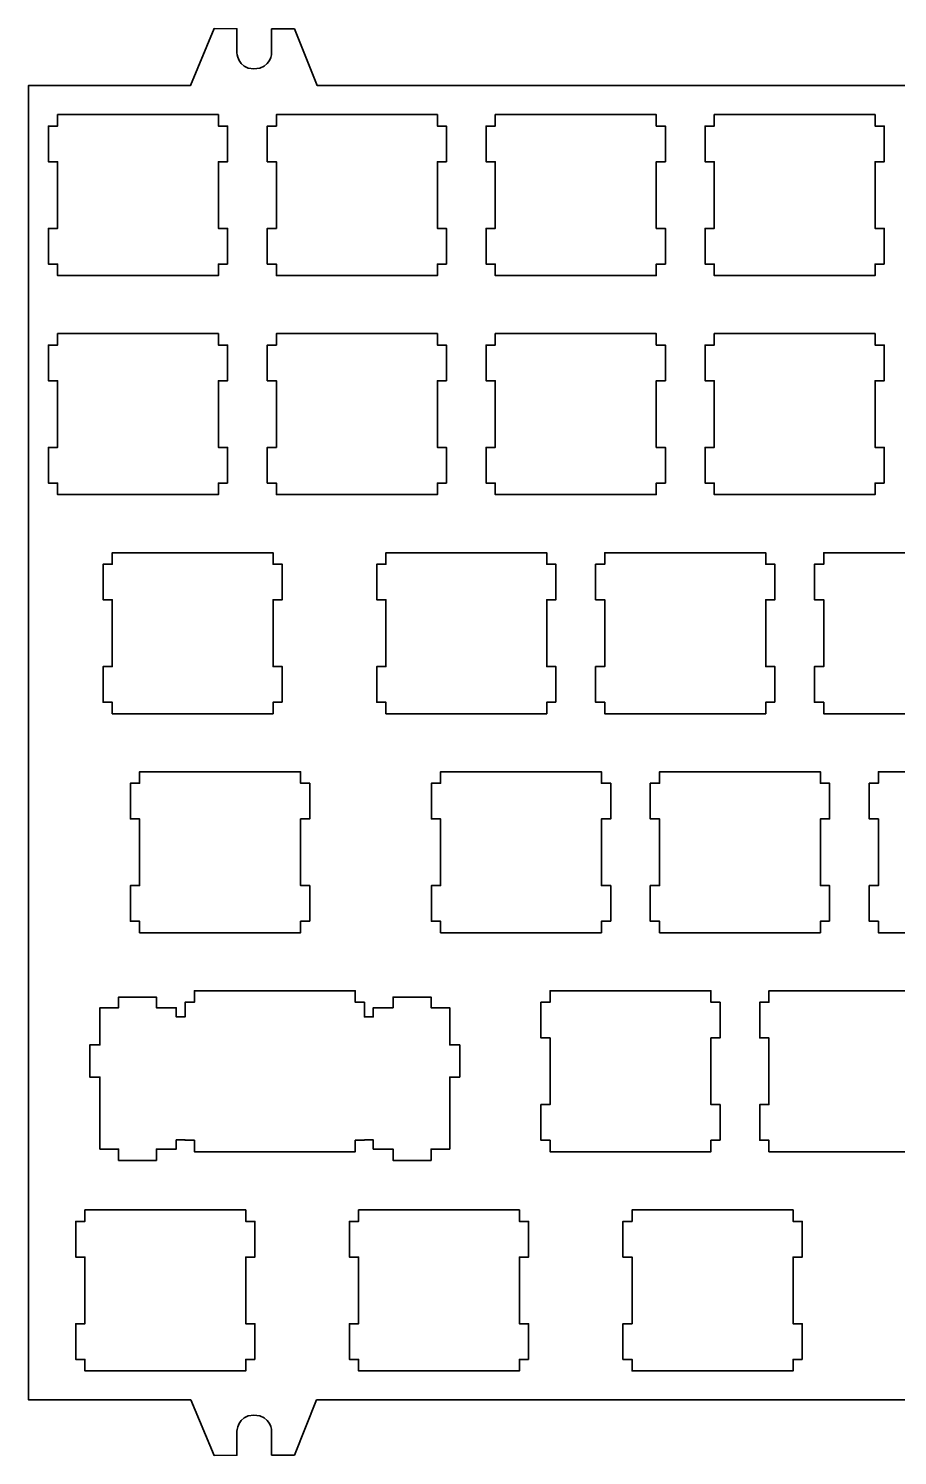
# Model space of a CAD drawing. Header units: inches. Extents: x 14.6 to 45.9, y 4.3 to 9.5.
# Drawn here: x 33.91 to 36.887, y 4.601 to 9.486 of the extents above; entities that cross this region are included whole.
import ezdxf

# ---------------------------------------------------------------- set-up
doc = ezdxf.new("R2010")
doc.units = ezdxf.units.IN
doc.header["$MEASUREMENT"] = 0
doc.layers.add('Layer 1', color=7, linetype='Continuous')

msp = doc.modelspace()

# ---------------------------------------------------------------- linework, layer by layer
at = {"layer": 'Layer 1', "lineweight": 35}
for points, knots in [([(34.4654, 4.7911), (34.4654, 4.7911), (33.9097, 4.7911), (33.9097, 4.7911), (33.9097, 4.7911), (33.9097, 9.2911), (33.9097, 9.2911), (33.9097, 9.2911), (34.4647, 9.2911), (34.4647, 9.2911), (34.4647, 9.2911), (34.5457, 9.4861), (34.5457, 9.4861), (34.5457, 9.4861), (34.6239, 9.4852), (34.6239, 9.4852), (34.6239, 9.4852), (34.6237, 9.4055), (34.6237, 9.4055), (34.6237, 9.4055), (34.6237, 9.3486), (34.6815, 9.3484), (34.7429, 9.3483), (34.7426, 9.4052), (34.7426, 9.4052), (34.7426, 9.4052), (34.7425, 9.4848), (34.7425, 9.4848), (34.7425, 9.4848), (34.8209, 9.4848), (34.8209, 9.4848), (34.8209, 9.4848), (34.8983, 9.2911), (34.8983, 9.2911), (34.8983, 9.2911), (37.8119, 9.2911), (37.8119, 9.2911), (37.8119, 9.2911), (37.8929, 9.4861), (37.8929, 9.4861), (37.8929, 9.4861), (37.9711, 9.4852), (37.9711, 9.4852), (37.9711, 9.4852), (37.9709, 9.4055), (37.9709, 9.4055), (37.9709, 9.4055), (37.9709, 9.3486), (38.0287, 9.3484), (38.0901, 9.3483), (38.0898, 9.4052), (38.0898, 9.4052), (38.0898, 9.4052), (38.0897, 9.4848), (38.0897, 9.4848), (38.0897, 9.4848), (38.1682, 9.4848), (38.1682, 9.4848), (38.1682, 9.4848), (38.2452, 9.2911), (38.2452, 9.2911), (38.2452, 9.2911), (41.562, 9.2911), (41.562, 9.2911), (41.562, 9.2911), (41.6429, 9.4861), (41.6429, 9.4861), (41.6429, 9.4861), (41.7211, 9.4852), (41.7211, 9.4852), (41.7211, 9.4852), (41.7209, 9.4055), (41.7209, 9.4055), (41.7209, 9.4055), (41.7209, 9.3486), (41.7787, 9.3484), (41.8401, 9.3483), (41.8398, 9.4052), (41.8398, 9.4052), (41.8398, 9.4052), (41.8397, 9.4848), (41.8397, 9.4848), (41.8397, 9.4848), (41.9182, 9.4848), (41.9182, 9.4848), (41.9182, 9.4848), (41.995, 9.2911), (41.995, 9.2911), (41.995, 9.2911), (44.923, 9.2911), (44.923, 9.2911), (44.923, 9.2911), (45.004, 9.4861), (45.004, 9.4861), (45.004, 9.4861), (45.0822, 9.4852), (45.0822, 9.4852), (45.0822, 9.4852), (45.082, 9.4055), (45.082, 9.4055), (45.082, 9.4055), (45.082, 9.3486), (45.1398, 9.3484), (45.2012, 9.3483), (45.2009, 9.4052), (45.2009, 9.4052), (45.2009, 9.4052), (45.2008, 9.4848), (45.2008, 9.4848), (45.2008, 9.4848), (45.2793, 9.4848), (45.2793, 9.4848), (45.2793, 9.4848), (45.3568, 9.2911), (45.3568, 9.2911), (45.3568, 9.2911), (45.9097, 9.2911), (45.9097, 9.2911), (45.9097, 9.2911), (45.9097, 4.7911), (45.9097, 4.7911), (45.9097, 4.7911), (45.3551, 4.7911), (45.3551, 4.7911), (45.3551, 4.7911), (45.2793, 4.602), (45.2793, 4.602), (45.2793, 4.602), (45.2008, 4.602), (45.2008, 4.602), (45.2008, 4.602), (45.2009, 4.6816), (45.2009, 4.6816), (45.2009, 4.6816), (45.2012, 4.7386), (45.1398, 4.7384), (45.082, 4.7383), (45.082, 4.6813), (45.082, 4.6813), (45.082, 4.6813), (45.0822, 4.6016), (45.0822, 4.6016), (45.0822, 4.6016), (45.004, 4.6008), (45.004, 4.6008), (45.004, 4.6008), (44.9226, 4.7911), (44.9226, 4.7911), (44.9226, 4.7911), (41.9948, 4.7911), (41.9948, 4.7911), (41.9948, 4.7911), (41.9182, 4.602), (41.9182, 4.602), (41.9182, 4.602), (41.8397, 4.602), (41.8397, 4.602), (41.8397, 4.602), (41.8398, 4.6816), (41.8398, 4.6816), (41.8398, 4.6816), (41.8401, 4.7386), (41.7787, 4.7384), (41.7209, 4.7383), (41.7209, 4.6813), (41.7209, 4.6813), (41.7209, 4.6813), (41.7211, 4.6016), (41.7211, 4.6016), (41.7211, 4.6016), (41.6429, 4.6008), (41.6429, 4.6008), (41.6429, 4.6008), (41.5622, 4.7911), (41.5622, 4.7911), (41.5622, 4.7911), (38.2462, 4.7911), (38.2462, 4.7911), (38.2462, 4.7911), (38.1682, 4.602), (38.1682, 4.602), (38.1682, 4.602), (38.0897, 4.602), (38.0897, 4.602), (38.0897, 4.602), (38.0898, 4.6816), (38.0898, 4.6816), (38.0898, 4.6816), (38.0901, 4.7386), (38.0287, 4.7384), (37.9709, 4.7383), (37.9709, 4.6813), (37.9709, 4.6813), (37.9709, 4.6813), (37.9711, 4.6016), (37.9711, 4.6016), (37.9711, 4.6016), (37.8929, 4.6008), (37.8929, 4.6008), (37.8929, 4.6008), (37.812, 4.7911), (37.812, 4.7911), (37.812, 4.7911), (34.8969, 4.7911), (34.8969, 4.7911), (34.8969, 4.7911), (34.8209, 4.602), (34.8209, 4.602), (34.8209, 4.602), (34.7425, 4.602), (34.7425, 4.602), (34.7425, 4.602), (34.7426, 4.6816), (34.7426, 4.6816), (34.7426, 4.6816), (34.7429, 4.7386), (34.6815, 4.7384), (34.6237, 4.7383), (34.6237, 4.6813), (34.6237, 4.6813), (34.6237, 4.6813), (34.6239, 4.6016), (34.6239, 4.6016), (34.6239, 4.6016), (34.5457, 4.6008), (34.5457, 4.6008), (34.5457, 4.6008), (34.4654, 4.7911), (34.4654, 4.7911)], [0, 0, 0, 0, 0.013158, 0.013158, 0.013158, 0.026316, 0.026316, 0.026316, 0.039474, 0.039474, 0.039474, 0.052632, 0.052632, 0.052632, 0.065789, 0.065789, 0.065789, 0.078947, 0.078947, 0.078947, 0.092105, 0.092105, 0.092105, 0.105263, 0.105263, 0.105263, 0.118421, 0.118421, 0.118421, 0.131579, 0.131579, 0.131579, 0.144737, 0.144737, 0.144737, 0.157895, 0.157895, 0.157895, 0.171053, 0.171053, 0.171053, 0.184211, 0.184211, 0.184211, 0.197368, 0.197368, 0.197368, 0.210526, 0.210526, 0.210526, 0.223684, 0.223684, 0.223684, 0.236842, 0.236842, 0.236842, 0.25, 0.25, 0.25, 0.263158, 0.263158, 0.263158, 0.276316, 0.276316, 0.276316, 0.289474, 0.289474, 0.289474, 0.302632, 0.302632, 0.302632, 0.315789, 0.315789, 0.315789, 0.328947, 0.328947, 0.328947, 0.342105, 0.342105, 0.342105, 0.355263, 0.355263, 0.355263, 0.368421, 0.368421, 0.368421, 0.381579, 0.381579, 0.381579, 0.394737, 0.394737, 0.394737, 0.407895, 0.407895, 0.407895, 0.421053, 0.421053, 0.421053, 0.434211, 0.434211, 0.434211, 0.447368, 0.447368, 0.447368, 0.460526, 0.460526, 0.460526, 0.473684, 0.473684, 0.473684, 0.486842, 0.486842, 0.486842, 0.5, 0.5, 0.5, 0.513158, 0.513158, 0.513158, 0.526316, 0.526316, 0.526316, 0.539474, 0.539474, 0.539474, 0.552632, 0.552632, 0.552632, 0.565789, 0.565789, 0.565789, 0.578947, 0.578947, 0.578947, 0.592105, 0.592105, 0.592105, 0.605263, 0.605263, 0.605263, 0.618421, 0.618421, 0.618421, 0.631579, 0.631579, 0.631579, 0.644737, 0.644737, 0.644737, 0.657895, 0.657895, 0.657895, 0.671053, 0.671053, 0.671053, 0.684211, 0.684211, 0.684211, 0.697368, 0.697368, 0.697368, 0.710526, 0.710526, 0.710526, 0.723684, 0.723684, 0.723684, 0.736842, 0.736842, 0.736842, 0.75, 0.75, 0.75, 0.763158, 0.763158, 0.763158, 0.776316, 0.776316, 0.776316, 0.789474, 0.789474, 0.789474, 0.802632, 0.802632, 0.802632, 0.815789, 0.815789, 0.815789, 0.828947, 0.828947, 0.828947, 0.842105, 0.842105, 0.842105, 0.855263, 0.855263, 0.855263, 0.868421, 0.868421, 0.868421, 0.881579, 0.881579, 0.881579, 0.894737, 0.894737, 0.894737, 0.907895, 0.907895, 0.907895, 0.921053, 0.921053, 0.921053, 0.934211, 0.934211, 0.934211, 0.947368, 0.947368, 0.947368, 0.960526, 0.960526, 0.960526, 0.973684, 0.973684, 0.973684, 0.986842, 0.986842, 0.986842, 1, 1, 1, 1]), ([(34.5918, 8.6798), (34.5918, 8.6798), (34.5918, 8.8019), (34.5918, 8.8019), (34.5918, 8.8019), (34.5604, 8.8019), (34.5604, 8.8019), (34.5604, 8.8019), (34.5604, 9.0302), (34.5604, 9.0302), (34.5604, 9.0302), (34.5918, 9.0302), (34.5918, 9.0302), (34.5918, 9.0302), (34.5918, 9.1522), (34.5918, 9.1522), (34.5918, 9.1522), (34.5604, 9.1522), (34.5604, 9.1522), (34.5604, 9.1522), (34.5604, 9.1916), (34.5604, 9.1916), (34.5604, 9.1916), (34.0091, 9.1916), (34.0091, 9.1916), (34.0091, 9.1916), (34.0091, 9.1522), (34.0091, 9.1522), (34.0091, 9.1522), (33.9776, 9.1522), (33.9776, 9.1522), (33.9776, 9.1522), (33.9776, 9.0302), (33.9776, 9.0302), (33.9776, 9.0302), (34.0091, 9.0302), (34.0091, 9.0302), (34.0091, 9.0302), (34.0091, 8.8019), (34.0091, 8.8019), (34.0091, 8.8019), (33.9776, 8.8019), (33.9776, 8.8019), (33.9776, 8.8019), (33.9776, 8.6798), (33.9776, 8.6798), (33.9776, 8.6798), (34.0091, 8.6798), (34.0091, 8.6798), (34.0091, 8.6798), (34.0091, 8.6404), (34.0091, 8.6404), (34.0091, 8.6404), (34.5604, 8.6404), (34.5604, 8.6404), (34.5604, 8.6404), (34.5604, 8.6798), (34.5604, 8.6798), (34.5604, 8.6798), (34.5918, 8.6798), (34.5918, 8.6798)], [0, 0, 0, 0, 0.05, 0.05, 0.05, 0.1, 0.1, 0.1, 0.15, 0.15, 0.15, 0.2, 0.2, 0.2, 0.25, 0.25, 0.25, 0.3, 0.3, 0.3, 0.35, 0.35, 0.35, 0.4, 0.4, 0.4, 0.45, 0.45, 0.45, 0.5, 0.5, 0.5, 0.55, 0.55, 0.55, 0.6, 0.6, 0.6, 0.65, 0.65, 0.65, 0.7, 0.7, 0.7, 0.75, 0.75, 0.75, 0.8, 0.8, 0.8, 0.85, 0.85, 0.85, 0.9, 0.9, 0.9, 0.95, 0.95, 0.95, 1, 1, 1, 1]), ([(35.3418, 8.6798), (35.3418, 8.6798), (35.3418, 8.8019), (35.3418, 8.8019), (35.3418, 8.8019), (35.3104, 8.8019), (35.3104, 8.8019), (35.3104, 8.8019), (35.3104, 9.0302), (35.3104, 9.0302), (35.3104, 9.0302), (35.3418, 9.0302), (35.3418, 9.0302), (35.3418, 9.0302), (35.3418, 9.1522), (35.3418, 9.1522), (35.3418, 9.1522), (35.3104, 9.1522), (35.3104, 9.1522), (35.3104, 9.1522), (35.3104, 9.1916), (35.3104, 9.1916), (35.3104, 9.1916), (34.7591, 9.1916), (34.7591, 9.1916), (34.7591, 9.1916), (34.7591, 9.1522), (34.7591, 9.1522), (34.7591, 9.1522), (34.7276, 9.1522), (34.7276, 9.1522), (34.7276, 9.1522), (34.7276, 9.0302), (34.7276, 9.0302), (34.7276, 9.0302), (34.7591, 9.0302), (34.7591, 9.0302), (34.7591, 9.0302), (34.7591, 8.8019), (34.7591, 8.8019), (34.7591, 8.8019), (34.7276, 8.8019), (34.7276, 8.8019), (34.7276, 8.8019), (34.7276, 8.6798), (34.7276, 8.6798), (34.7276, 8.6798), (34.7591, 8.6798), (34.7591, 8.6798), (34.7591, 8.6798), (34.7591, 8.6404), (34.7591, 8.6404), (34.7591, 8.6404), (35.3104, 8.6404), (35.3104, 8.6404), (35.3104, 8.6404), (35.3104, 8.6798), (35.3104, 8.6798), (35.3104, 8.6798), (35.3418, 8.6798), (35.3418, 8.6798)], [0, 0, 0, 0, 0.05, 0.05, 0.05, 0.1, 0.1, 0.1, 0.15, 0.15, 0.15, 0.2, 0.2, 0.2, 0.25, 0.25, 0.25, 0.3, 0.3, 0.3, 0.35, 0.35, 0.35, 0.4, 0.4, 0.4, 0.45, 0.45, 0.45, 0.5, 0.5, 0.5, 0.55, 0.55, 0.55, 0.6, 0.6, 0.6, 0.65, 0.65, 0.65, 0.7, 0.7, 0.7, 0.75, 0.75, 0.75, 0.8, 0.8, 0.8, 0.85, 0.85, 0.85, 0.9, 0.9, 0.9, 0.95, 0.95, 0.95, 1, 1, 1, 1]), ([(36.0918, 8.6798), (36.0918, 8.6798), (36.0918, 8.8019), (36.0918, 8.8019), (36.0918, 8.8019), (36.0604, 8.8019), (36.0604, 8.8019), (36.0604, 8.8019), (36.0604, 9.0302), (36.0604, 9.0302), (36.0604, 9.0302), (36.0918, 9.0302), (36.0918, 9.0302), (36.0918, 9.0302), (36.0918, 9.1522), (36.0918, 9.1522), (36.0918, 9.1522), (36.0604, 9.1522), (36.0604, 9.1522), (36.0604, 9.1522), (36.0604, 9.1916), (36.0604, 9.1916), (36.0604, 9.1916), (35.5091, 9.1916), (35.5091, 9.1916), (35.5091, 9.1916), (35.5091, 9.1522), (35.5091, 9.1522), (35.5091, 9.1522), (35.4776, 9.1522), (35.4776, 9.1522), (35.4776, 9.1522), (35.4776, 9.0302), (35.4776, 9.0302), (35.4776, 9.0302), (35.5091, 9.0302), (35.5091, 9.0302), (35.5091, 9.0302), (35.5091, 8.8019), (35.5091, 8.8019), (35.5091, 8.8019), (35.4776, 8.8019), (35.4776, 8.8019), (35.4776, 8.8019), (35.4776, 8.6798), (35.4776, 8.6798), (35.4776, 8.6798), (35.5091, 8.6798), (35.5091, 8.6798), (35.5091, 8.6798), (35.5091, 8.6404), (35.5091, 8.6404), (35.5091, 8.6404), (36.0604, 8.6404), (36.0604, 8.6404), (36.0604, 8.6404), (36.0604, 8.6798), (36.0604, 8.6798), (36.0604, 8.6798), (36.0918, 8.6798), (36.0918, 8.6798)], [0, 0, 0, 0, 0.05, 0.05, 0.05, 0.1, 0.1, 0.1, 0.15, 0.15, 0.15, 0.2, 0.2, 0.2, 0.25, 0.25, 0.25, 0.3, 0.3, 0.3, 0.35, 0.35, 0.35, 0.4, 0.4, 0.4, 0.45, 0.45, 0.45, 0.5, 0.5, 0.5, 0.55, 0.55, 0.55, 0.6, 0.6, 0.6, 0.65, 0.65, 0.65, 0.7, 0.7, 0.7, 0.75, 0.75, 0.75, 0.8, 0.8, 0.8, 0.85, 0.85, 0.85, 0.9, 0.9, 0.9, 0.95, 0.95, 0.95, 1, 1, 1, 1]), ([(36.8418, 8.6798), (36.8418, 8.6798), (36.8418, 8.8019), (36.8418, 8.8019), (36.8418, 8.8019), (36.8104, 8.8019), (36.8104, 8.8019), (36.8104, 8.8019), (36.8104, 9.0302), (36.8104, 9.0302), (36.8104, 9.0302), (36.8418, 9.0302), (36.8418, 9.0302), (36.8418, 9.0302), (36.8418, 9.1522), (36.8418, 9.1522), (36.8418, 9.1522), (36.8104, 9.1522), (36.8104, 9.1522), (36.8104, 9.1522), (36.8104, 9.1916), (36.8104, 9.1916), (36.8104, 9.1916), (36.2591, 9.1916), (36.2591, 9.1916), (36.2591, 9.1916), (36.2591, 9.1522), (36.2591, 9.1522), (36.2591, 9.1522), (36.2276, 9.1522), (36.2276, 9.1522), (36.2276, 9.1522), (36.2276, 9.0302), (36.2276, 9.0302), (36.2276, 9.0302), (36.2591, 9.0302), (36.2591, 9.0302), (36.2591, 9.0302), (36.2591, 8.8019), (36.2591, 8.8019), (36.2591, 8.8019), (36.2276, 8.8019), (36.2276, 8.8019), (36.2276, 8.8019), (36.2276, 8.6798), (36.2276, 8.6798), (36.2276, 8.6798), (36.2591, 8.6798), (36.2591, 8.6798), (36.2591, 8.6798), (36.2591, 8.6404), (36.2591, 8.6404), (36.2591, 8.6404), (36.8104, 8.6404), (36.8104, 8.6404), (36.8104, 8.6404), (36.8104, 8.6798), (36.8104, 8.6798), (36.8104, 8.6798), (36.8418, 8.6798), (36.8418, 8.6798)], [0, 0, 0, 0, 0.05, 0.05, 0.05, 0.1, 0.1, 0.1, 0.15, 0.15, 0.15, 0.2, 0.2, 0.2, 0.25, 0.25, 0.25, 0.3, 0.3, 0.3, 0.35, 0.35, 0.35, 0.4, 0.4, 0.4, 0.45, 0.45, 0.45, 0.5, 0.5, 0.5, 0.55, 0.55, 0.55, 0.6, 0.6, 0.6, 0.65, 0.65, 0.65, 0.7, 0.7, 0.7, 0.75, 0.75, 0.75, 0.8, 0.8, 0.8, 0.85, 0.85, 0.85, 0.9, 0.9, 0.9, 0.95, 0.95, 0.95, 1, 1, 1, 1]), ([(34.5918, 7.9298), (34.5918, 7.9298), (34.5918, 8.0519), (34.5918, 8.0519), (34.5918, 8.0519), (34.5604, 8.0519), (34.5604, 8.0519), (34.5604, 8.0519), (34.5604, 8.2802), (34.5604, 8.2802), (34.5604, 8.2802), (34.5918, 8.2802), (34.5918, 8.2802), (34.5918, 8.2802), (34.5918, 8.4022), (34.5918, 8.4022), (34.5918, 8.4022), (34.5604, 8.4022), (34.5604, 8.4022), (34.5604, 8.4022), (34.5604, 8.4416), (34.5604, 8.4416), (34.5604, 8.4416), (34.0091, 8.4416), (34.0091, 8.4416), (34.0091, 8.4416), (34.0091, 8.4022), (34.0091, 8.4022), (34.0091, 8.4022), (33.9776, 8.4022), (33.9776, 8.4022), (33.9776, 8.4022), (33.9776, 8.2802), (33.9776, 8.2802), (33.9776, 8.2802), (34.0091, 8.2802), (34.0091, 8.2802), (34.0091, 8.2802), (34.0091, 8.0519), (34.0091, 8.0519), (34.0091, 8.0519), (33.9776, 8.0519), (33.9776, 8.0519), (33.9776, 8.0519), (33.9776, 7.9298), (33.9776, 7.9298), (33.9776, 7.9298), (34.0091, 7.9298), (34.0091, 7.9298), (34.0091, 7.9298), (34.0091, 7.8904), (34.0091, 7.8904), (34.0091, 7.8904), (34.5604, 7.8904), (34.5604, 7.8904), (34.5604, 7.8904), (34.5604, 7.9298), (34.5604, 7.9298), (34.5604, 7.9298), (34.5918, 7.9298), (34.5918, 7.9298)], [0, 0, 0, 0, 0.05, 0.05, 0.05, 0.1, 0.1, 0.1, 0.15, 0.15, 0.15, 0.2, 0.2, 0.2, 0.25, 0.25, 0.25, 0.3, 0.3, 0.3, 0.35, 0.35, 0.35, 0.4, 0.4, 0.4, 0.45, 0.45, 0.45, 0.5, 0.5, 0.5, 0.55, 0.55, 0.55, 0.6, 0.6, 0.6, 0.65, 0.65, 0.65, 0.7, 0.7, 0.7, 0.75, 0.75, 0.75, 0.8, 0.8, 0.8, 0.85, 0.85, 0.85, 0.9, 0.9, 0.9, 0.95, 0.95, 0.95, 1, 1, 1, 1]), ([(35.3418, 7.9298), (35.3418, 7.9298), (35.3418, 8.0519), (35.3418, 8.0519), (35.3418, 8.0519), (35.3104, 8.0519), (35.3104, 8.0519), (35.3104, 8.0519), (35.3104, 8.2802), (35.3104, 8.2802), (35.3104, 8.2802), (35.3418, 8.2802), (35.3418, 8.2802), (35.3418, 8.2802), (35.3418, 8.4022), (35.3418, 8.4022), (35.3418, 8.4022), (35.3104, 8.4022), (35.3104, 8.4022), (35.3104, 8.4022), (35.3104, 8.4416), (35.3104, 8.4416), (35.3104, 8.4416), (34.7591, 8.4416), (34.7591, 8.4416), (34.7591, 8.4416), (34.7591, 8.4022), (34.7591, 8.4022), (34.7591, 8.4022), (34.7276, 8.4022), (34.7276, 8.4022), (34.7276, 8.4022), (34.7276, 8.2802), (34.7276, 8.2802), (34.7276, 8.2802), (34.7591, 8.2802), (34.7591, 8.2802), (34.7591, 8.2802), (34.7591, 8.0519), (34.7591, 8.0519), (34.7591, 8.0519), (34.7276, 8.0519), (34.7276, 8.0519), (34.7276, 8.0519), (34.7276, 7.9298), (34.7276, 7.9298), (34.7276, 7.9298), (34.7591, 7.9298), (34.7591, 7.9298), (34.7591, 7.9298), (34.7591, 7.8904), (34.7591, 7.8904), (34.7591, 7.8904), (35.3104, 7.8904), (35.3104, 7.8904), (35.3104, 7.8904), (35.3104, 7.9298), (35.3104, 7.9298), (35.3104, 7.9298), (35.3418, 7.9298), (35.3418, 7.9298)], [0, 0, 0, 0, 0.05, 0.05, 0.05, 0.1, 0.1, 0.1, 0.15, 0.15, 0.15, 0.2, 0.2, 0.2, 0.25, 0.25, 0.25, 0.3, 0.3, 0.3, 0.35, 0.35, 0.35, 0.4, 0.4, 0.4, 0.45, 0.45, 0.45, 0.5, 0.5, 0.5, 0.55, 0.55, 0.55, 0.6, 0.6, 0.6, 0.65, 0.65, 0.65, 0.7, 0.7, 0.7, 0.75, 0.75, 0.75, 0.8, 0.8, 0.8, 0.85, 0.85, 0.85, 0.9, 0.9, 0.9, 0.95, 0.95, 0.95, 1, 1, 1, 1]), ([(36.0918, 7.9298), (36.0918, 7.9298), (36.0918, 8.0519), (36.0918, 8.0519), (36.0918, 8.0519), (36.0604, 8.0519), (36.0604, 8.0519), (36.0604, 8.0519), (36.0604, 8.2802), (36.0604, 8.2802), (36.0604, 8.2802), (36.0918, 8.2802), (36.0918, 8.2802), (36.0918, 8.2802), (36.0918, 8.4022), (36.0918, 8.4022), (36.0918, 8.4022), (36.0604, 8.4022), (36.0604, 8.4022), (36.0604, 8.4022), (36.0604, 8.4416), (36.0604, 8.4416), (36.0604, 8.4416), (35.5091, 8.4416), (35.5091, 8.4416), (35.5091, 8.4416), (35.5091, 8.4022), (35.5091, 8.4022), (35.5091, 8.4022), (35.4776, 8.4022), (35.4776, 8.4022), (35.4776, 8.4022), (35.4776, 8.2802), (35.4776, 8.2802), (35.4776, 8.2802), (35.5091, 8.2802), (35.5091, 8.2802), (35.5091, 8.2802), (35.5091, 8.0519), (35.5091, 8.0519), (35.5091, 8.0519), (35.4776, 8.0519), (35.4776, 8.0519), (35.4776, 8.0519), (35.4776, 7.9298), (35.4776, 7.9298), (35.4776, 7.9298), (35.5091, 7.9298), (35.5091, 7.9298), (35.5091, 7.9298), (35.5091, 7.8904), (35.5091, 7.8904), (35.5091, 7.8904), (36.0604, 7.8904), (36.0604, 7.8904), (36.0604, 7.8904), (36.0604, 7.9298), (36.0604, 7.9298), (36.0604, 7.9298), (36.0918, 7.9298), (36.0918, 7.9298)], [0, 0, 0, 0, 0.05, 0.05, 0.05, 0.1, 0.1, 0.1, 0.15, 0.15, 0.15, 0.2, 0.2, 0.2, 0.25, 0.25, 0.25, 0.3, 0.3, 0.3, 0.35, 0.35, 0.35, 0.4, 0.4, 0.4, 0.45, 0.45, 0.45, 0.5, 0.5, 0.5, 0.55, 0.55, 0.55, 0.6, 0.6, 0.6, 0.65, 0.65, 0.65, 0.7, 0.7, 0.7, 0.75, 0.75, 0.75, 0.8, 0.8, 0.8, 0.85, 0.85, 0.85, 0.9, 0.9, 0.9, 0.95, 0.95, 0.95, 1, 1, 1, 1]), ([(36.8418, 7.9298), (36.8418, 7.9298), (36.8418, 8.0519), (36.8418, 8.0519), (36.8418, 8.0519), (36.8104, 8.0519), (36.8104, 8.0519), (36.8104, 8.0519), (36.8104, 8.2802), (36.8104, 8.2802), (36.8104, 8.2802), (36.8418, 8.2802), (36.8418, 8.2802), (36.8418, 8.2802), (36.8418, 8.4022), (36.8418, 8.4022), (36.8418, 8.4022), (36.8104, 8.4022), (36.8104, 8.4022), (36.8104, 8.4022), (36.8104, 8.4416), (36.8104, 8.4416), (36.8104, 8.4416), (36.2591, 8.4416), (36.2591, 8.4416), (36.2591, 8.4416), (36.2591, 8.4022), (36.2591, 8.4022), (36.2591, 8.4022), (36.2276, 8.4022), (36.2276, 8.4022), (36.2276, 8.4022), (36.2276, 8.2802), (36.2276, 8.2802), (36.2276, 8.2802), (36.2591, 8.2802), (36.2591, 8.2802), (36.2591, 8.2802), (36.2591, 8.0519), (36.2591, 8.0519), (36.2591, 8.0519), (36.2276, 8.0519), (36.2276, 8.0519), (36.2276, 8.0519), (36.2276, 7.9298), (36.2276, 7.9298), (36.2276, 7.9298), (36.2591, 7.9298), (36.2591, 7.9298), (36.2591, 7.9298), (36.2591, 7.8904), (36.2591, 7.8904), (36.2591, 7.8904), (36.8104, 7.8904), (36.8104, 7.8904), (36.8104, 7.8904), (36.8104, 7.9298), (36.8104, 7.9298), (36.8104, 7.9298), (36.8418, 7.9298), (36.8418, 7.9298)], [0, 0, 0, 0, 0.05, 0.05, 0.05, 0.1, 0.1, 0.1, 0.15, 0.15, 0.15, 0.2, 0.2, 0.2, 0.25, 0.25, 0.25, 0.3, 0.3, 0.3, 0.35, 0.35, 0.35, 0.4, 0.4, 0.4, 0.45, 0.45, 0.45, 0.5, 0.5, 0.5, 0.55, 0.55, 0.55, 0.6, 0.6, 0.6, 0.65, 0.65, 0.65, 0.7, 0.7, 0.7, 0.75, 0.75, 0.75, 0.8, 0.8, 0.8, 0.85, 0.85, 0.85, 0.9, 0.9, 0.9, 0.95, 0.95, 0.95, 1, 1, 1, 1]), ([(34.7793, 7.1798), (34.7793, 7.1798), (34.7793, 7.3019), (34.7793, 7.3019), (34.7793, 7.3019), (34.7479, 7.3019), (34.7479, 7.3019), (34.7479, 7.3019), (34.7479, 7.5302), (34.7479, 7.5302), (34.7479, 7.5302), (34.7793, 7.5302), (34.7793, 7.5302), (34.7793, 7.5302), (34.7793, 7.6522), (34.7793, 7.6522), (34.7793, 7.6522), (34.7479, 7.6522), (34.7479, 7.6522), (34.7479, 7.6522), (34.7479, 7.6916), (34.7479, 7.6916), (34.7479, 7.6916), (34.1966, 7.6916), (34.1966, 7.6916), (34.1966, 7.6916), (34.1966, 7.6522), (34.1966, 7.6522), (34.1966, 7.6522), (34.1651, 7.6522), (34.1651, 7.6522), (34.1651, 7.6522), (34.1651, 7.5302), (34.1651, 7.5302), (34.1651, 7.5302), (34.1966, 7.5302), (34.1966, 7.5302), (34.1966, 7.5302), (34.1966, 7.3019), (34.1966, 7.3019), (34.1966, 7.3019), (34.1651, 7.3019), (34.1651, 7.3019), (34.1651, 7.3019), (34.1651, 7.1798), (34.1651, 7.1798), (34.1651, 7.1798), (34.1966, 7.1798), (34.1966, 7.1798), (34.1966, 7.1798), (34.1966, 7.1404), (34.1966, 7.1404), (34.1966, 7.1404), (34.7479, 7.1404), (34.7479, 7.1404), (34.7479, 7.1404), (34.7479, 7.1798), (34.7479, 7.1798), (34.7479, 7.1798), (34.7793, 7.1798), (34.7793, 7.1798)], [0, 0, 0, 0, 0.05, 0.05, 0.05, 0.1, 0.1, 0.1, 0.15, 0.15, 0.15, 0.2, 0.2, 0.2, 0.25, 0.25, 0.25, 0.3, 0.3, 0.3, 0.35, 0.35, 0.35, 0.4, 0.4, 0.4, 0.45, 0.45, 0.45, 0.5, 0.5, 0.5, 0.55, 0.55, 0.55, 0.6, 0.6, 0.6, 0.65, 0.65, 0.65, 0.7, 0.7, 0.7, 0.75, 0.75, 0.75, 0.8, 0.8, 0.8, 0.85, 0.85, 0.85, 0.9, 0.9, 0.9, 0.95, 0.95, 0.95, 1, 1, 1, 1]), ([(35.7168, 7.1798), (35.7168, 7.1798), (35.7168, 7.3019), (35.7168, 7.3019), (35.7168, 7.3019), (35.6854, 7.3019), (35.6854, 7.3019), (35.6854, 7.3019), (35.6854, 7.5302), (35.6854, 7.5302), (35.6854, 7.5302), (35.7168, 7.5302), (35.7168, 7.5302), (35.7168, 7.5302), (35.7168, 7.6522), (35.7168, 7.6522), (35.7168, 7.6522), (35.6854, 7.6522), (35.6854, 7.6522), (35.6854, 7.6522), (35.6854, 7.6916), (35.6854, 7.6916), (35.6854, 7.6916), (35.1341, 7.6916), (35.1341, 7.6916), (35.1341, 7.6916), (35.1341, 7.6522), (35.1341, 7.6522), (35.1341, 7.6522), (35.1026, 7.6522), (35.1026, 7.6522), (35.1026, 7.6522), (35.1026, 7.5302), (35.1026, 7.5302), (35.1026, 7.5302), (35.1341, 7.5302), (35.1341, 7.5302), (35.1341, 7.5302), (35.1341, 7.3019), (35.1341, 7.3019), (35.1341, 7.3019), (35.1026, 7.3019), (35.1026, 7.3019), (35.1026, 7.3019), (35.1026, 7.1798), (35.1026, 7.1798), (35.1026, 7.1798), (35.1341, 7.1798), (35.1341, 7.1798), (35.1341, 7.1798), (35.1341, 7.1404), (35.1341, 7.1404), (35.1341, 7.1404), (35.6854, 7.1404), (35.6854, 7.1404), (35.6854, 7.1404), (35.6854, 7.1798), (35.6854, 7.1798), (35.6854, 7.1798), (35.7168, 7.1798), (35.7168, 7.1798)], [0, 0, 0, 0, 0.05, 0.05, 0.05, 0.1, 0.1, 0.1, 0.15, 0.15, 0.15, 0.2, 0.2, 0.2, 0.25, 0.25, 0.25, 0.3, 0.3, 0.3, 0.35, 0.35, 0.35, 0.4, 0.4, 0.4, 0.45, 0.45, 0.45, 0.5, 0.5, 0.5, 0.55, 0.55, 0.55, 0.6, 0.6, 0.6, 0.65, 0.65, 0.65, 0.7, 0.7, 0.7, 0.75, 0.75, 0.75, 0.8, 0.8, 0.8, 0.85, 0.85, 0.85, 0.9, 0.9, 0.9, 0.95, 0.95, 0.95, 1, 1, 1, 1]), ([(36.4668, 7.1798), (36.4668, 7.1798), (36.4668, 7.3019), (36.4668, 7.3019), (36.4668, 7.3019), (36.4354, 7.3019), (36.4354, 7.3019), (36.4354, 7.3019), (36.4354, 7.5302), (36.4354, 7.5302), (36.4354, 7.5302), (36.4668, 7.5302), (36.4668, 7.5302), (36.4668, 7.5302), (36.4668, 7.6522), (36.4668, 7.6522), (36.4668, 7.6522), (36.4354, 7.6522), (36.4354, 7.6522), (36.4354, 7.6522), (36.4354, 7.6916), (36.4354, 7.6916), (36.4354, 7.6916), (35.8841, 7.6916), (35.8841, 7.6916), (35.8841, 7.6916), (35.8841, 7.6522), (35.8841, 7.6522), (35.8841, 7.6522), (35.8526, 7.6522), (35.8526, 7.6522), (35.8526, 7.6522), (35.8526, 7.5302), (35.8526, 7.5302), (35.8526, 7.5302), (35.8841, 7.5302), (35.8841, 7.5302), (35.8841, 7.5302), (35.8841, 7.3019), (35.8841, 7.3019), (35.8841, 7.3019), (35.8526, 7.3019), (35.8526, 7.3019), (35.8526, 7.3019), (35.8526, 7.1798), (35.8526, 7.1798), (35.8526, 7.1798), (35.8841, 7.1798), (35.8841, 7.1798), (35.8841, 7.1798), (35.8841, 7.1404), (35.8841, 7.1404), (35.8841, 7.1404), (36.4354, 7.1404), (36.4354, 7.1404), (36.4354, 7.1404), (36.4354, 7.1798), (36.4354, 7.1798), (36.4354, 7.1798), (36.4668, 7.1798), (36.4668, 7.1798)], [0, 0, 0, 0, 0.05, 0.05, 0.05, 0.1, 0.1, 0.1, 0.15, 0.15, 0.15, 0.2, 0.2, 0.2, 0.25, 0.25, 0.25, 0.3, 0.3, 0.3, 0.35, 0.35, 0.35, 0.4, 0.4, 0.4, 0.45, 0.45, 0.45, 0.5, 0.5, 0.5, 0.55, 0.55, 0.55, 0.6, 0.6, 0.6, 0.65, 0.65, 0.65, 0.7, 0.7, 0.7, 0.75, 0.75, 0.75, 0.8, 0.8, 0.8, 0.85, 0.85, 0.85, 0.9, 0.9, 0.9, 0.95, 0.95, 0.95, 1, 1, 1, 1]), ([(37.2168, 7.1798), (37.2168, 7.1798), (37.2168, 7.3019), (37.2168, 7.3019), (37.2168, 7.3019), (37.1854, 7.3019), (37.1854, 7.3019), (37.1854, 7.3019), (37.1854, 7.5302), (37.1854, 7.5302), (37.1854, 7.5302), (37.2168, 7.5302), (37.2168, 7.5302), (37.2168, 7.5302), (37.2168, 7.6522), (37.2168, 7.6522), (37.2168, 7.6522), (37.1854, 7.6522), (37.1854, 7.6522), (37.1854, 7.6522), (37.1854, 7.6916), (37.1854, 7.6916), (37.1854, 7.6916), (36.6341, 7.6916), (36.6341, 7.6916), (36.6341, 7.6916), (36.6341, 7.6522), (36.6341, 7.6522), (36.6341, 7.6522), (36.6026, 7.6522), (36.6026, 7.6522), (36.6026, 7.6522), (36.6026, 7.5302), (36.6026, 7.5302), (36.6026, 7.5302), (36.6341, 7.5302), (36.6341, 7.5302), (36.6341, 7.5302), (36.6341, 7.3019), (36.6341, 7.3019), (36.6341, 7.3019), (36.6026, 7.3019), (36.6026, 7.3019), (36.6026, 7.3019), (36.6026, 7.1798), (36.6026, 7.1798), (36.6026, 7.1798), (36.6341, 7.1798), (36.6341, 7.1798), (36.6341, 7.1798), (36.6341, 7.1404), (36.6341, 7.1404), (36.6341, 7.1404), (37.1854, 7.1404), (37.1854, 7.1404), (37.1854, 7.1404), (37.1854, 7.1798), (37.1854, 7.1798), (37.1854, 7.1798), (37.2168, 7.1798), (37.2168, 7.1798)], [0, 0, 0, 0, 0.05, 0.05, 0.05, 0.1, 0.1, 0.1, 0.15, 0.15, 0.15, 0.2, 0.2, 0.2, 0.25, 0.25, 0.25, 0.3, 0.3, 0.3, 0.35, 0.35, 0.35, 0.4, 0.4, 0.4, 0.45, 0.45, 0.45, 0.5, 0.5, 0.5, 0.55, 0.55, 0.55, 0.6, 0.6, 0.6, 0.65, 0.65, 0.65, 0.7, 0.7, 0.7, 0.75, 0.75, 0.75, 0.8, 0.8, 0.8, 0.85, 0.85, 0.85, 0.9, 0.9, 0.9, 0.95, 0.95, 0.95, 1, 1, 1, 1]), ([(34.873, 6.4298), (34.873, 6.4298), (34.873, 6.5519), (34.873, 6.5519), (34.873, 6.5519), (34.8416, 6.5519), (34.8416, 6.5519), (34.8416, 6.5519), (34.8416, 6.7802), (34.8416, 6.7802), (34.8416, 6.7802), (34.873, 6.7802), (34.873, 6.7802), (34.873, 6.7802), (34.873, 6.9022), (34.873, 6.9022), (34.873, 6.9022), (34.8416, 6.9022), (34.8416, 6.9022), (34.8416, 6.9022), (34.8416, 6.9416), (34.8416, 6.9416), (34.8416, 6.9416), (34.2904, 6.9416), (34.2904, 6.9416), (34.2904, 6.9416), (34.2904, 6.9022), (34.2904, 6.9022), (34.2904, 6.9022), (34.2589, 6.9022), (34.2589, 6.9022), (34.2589, 6.9022), (34.2589, 6.7802), (34.2589, 6.7802), (34.2589, 6.7802), (34.2904, 6.7802), (34.2904, 6.7802), (34.2904, 6.7802), (34.2904, 6.5519), (34.2904, 6.5519), (34.2904, 6.5519), (34.2589, 6.5519), (34.2589, 6.5519), (34.2589, 6.5519), (34.2589, 6.4298), (34.2589, 6.4298), (34.2589, 6.4298), (34.2904, 6.4298), (34.2904, 6.4298), (34.2904, 6.4298), (34.2904, 6.3904), (34.2904, 6.3904), (34.2904, 6.3904), (34.8416, 6.3904), (34.8416, 6.3904), (34.8416, 6.3904), (34.8416, 6.4298), (34.8416, 6.4298), (34.8416, 6.4298), (34.873, 6.4298), (34.873, 6.4298)], [0, 0, 0, 0, 0.05, 0.05, 0.05, 0.1, 0.1, 0.1, 0.15, 0.15, 0.15, 0.2, 0.2, 0.2, 0.25, 0.25, 0.25, 0.3, 0.3, 0.3, 0.35, 0.35, 0.35, 0.4, 0.4, 0.4, 0.45, 0.45, 0.45, 0.5, 0.5, 0.5, 0.55, 0.55, 0.55, 0.6, 0.6, 0.6, 0.65, 0.65, 0.65, 0.7, 0.7, 0.7, 0.75, 0.75, 0.75, 0.8, 0.8, 0.8, 0.85, 0.85, 0.85, 0.9, 0.9, 0.9, 0.95, 0.95, 0.95, 1, 1, 1, 1]), ([(35.9043, 6.4298), (35.9043, 6.4298), (35.9043, 6.5519), (35.9043, 6.5519), (35.9043, 6.5519), (35.8727, 6.5519), (35.8727, 6.5519), (35.8727, 6.5519), (35.8727, 6.7802), (35.8727, 6.7802), (35.8727, 6.7802), (35.9043, 6.7802), (35.9043, 6.7802), (35.9043, 6.7802), (35.9043, 6.9022), (35.9043, 6.9022), (35.9043, 6.9022), (35.8727, 6.9022), (35.8727, 6.9022), (35.8727, 6.9022), (35.8727, 6.9416), (35.8727, 6.9416), (35.8727, 6.9416), (35.3216, 6.9416), (35.3216, 6.9416), (35.3216, 6.9416), (35.3216, 6.9022), (35.3216, 6.9022), (35.3216, 6.9022), (35.2901, 6.9022), (35.2901, 6.9022), (35.2901, 6.9022), (35.2901, 6.7802), (35.2901, 6.7802), (35.2901, 6.7802), (35.3216, 6.7802), (35.3216, 6.7802), (35.3216, 6.7802), (35.3216, 6.5519), (35.3216, 6.5519), (35.3216, 6.5519), (35.2901, 6.5519), (35.2901, 6.5519), (35.2901, 6.5519), (35.2901, 6.4298), (35.2901, 6.4298), (35.2901, 6.4298), (35.3216, 6.4298), (35.3216, 6.4298), (35.3216, 6.4298), (35.3216, 6.3904), (35.3216, 6.3904), (35.3216, 6.3904), (35.8727, 6.3904), (35.8727, 6.3904), (35.8727, 6.3904), (35.8727, 6.4298), (35.8727, 6.4298), (35.8727, 6.4298), (35.9043, 6.4298), (35.9043, 6.4298)], [0, 0, 0, 0, 0.05, 0.05, 0.05, 0.1, 0.1, 0.1, 0.15, 0.15, 0.15, 0.2, 0.2, 0.2, 0.25, 0.25, 0.25, 0.3, 0.3, 0.3, 0.35, 0.35, 0.35, 0.4, 0.4, 0.4, 0.45, 0.45, 0.45, 0.5, 0.5, 0.5, 0.55, 0.55, 0.55, 0.6, 0.6, 0.6, 0.65, 0.65, 0.65, 0.7, 0.7, 0.7, 0.75, 0.75, 0.75, 0.8, 0.8, 0.8, 0.85, 0.85, 0.85, 0.9, 0.9, 0.9, 0.95, 0.95, 0.95, 1, 1, 1, 1]), ([(36.6543, 6.4298), (36.6543, 6.4298), (36.6543, 6.5519), (36.6543, 6.5519), (36.6543, 6.5519), (36.6227, 6.5519), (36.6227, 6.5519), (36.6227, 6.5519), (36.6227, 6.7802), (36.6227, 6.7802), (36.6227, 6.7802), (36.6543, 6.7802), (36.6543, 6.7802), (36.6543, 6.7802), (36.6543, 6.9022), (36.6543, 6.9022), (36.6543, 6.9022), (36.6227, 6.9022), (36.6227, 6.9022), (36.6227, 6.9022), (36.6227, 6.9416), (36.6227, 6.9416), (36.6227, 6.9416), (36.0716, 6.9416), (36.0716, 6.9416), (36.0716, 6.9416), (36.0716, 6.9022), (36.0716, 6.9022), (36.0716, 6.9022), (36.0401, 6.9022), (36.0401, 6.9022), (36.0401, 6.9022), (36.0401, 6.7802), (36.0401, 6.7802), (36.0401, 6.7802), (36.0716, 6.7802), (36.0716, 6.7802), (36.0716, 6.7802), (36.0716, 6.5519), (36.0716, 6.5519), (36.0716, 6.5519), (36.0401, 6.5519), (36.0401, 6.5519), (36.0401, 6.5519), (36.0401, 6.4298), (36.0401, 6.4298), (36.0401, 6.4298), (36.0716, 6.4298), (36.0716, 6.4298), (36.0716, 6.4298), (36.0716, 6.3904), (36.0716, 6.3904), (36.0716, 6.3904), (36.6227, 6.3904), (36.6227, 6.3904), (36.6227, 6.3904), (36.6227, 6.4298), (36.6227, 6.4298), (36.6227, 6.4298), (36.6543, 6.4298), (36.6543, 6.4298)], [0, 0, 0, 0, 0.05, 0.05, 0.05, 0.1, 0.1, 0.1, 0.15, 0.15, 0.15, 0.2, 0.2, 0.2, 0.25, 0.25, 0.25, 0.3, 0.3, 0.3, 0.35, 0.35, 0.35, 0.4, 0.4, 0.4, 0.45, 0.45, 0.45, 0.5, 0.5, 0.5, 0.55, 0.55, 0.55, 0.6, 0.6, 0.6, 0.65, 0.65, 0.65, 0.7, 0.7, 0.7, 0.75, 0.75, 0.75, 0.8, 0.8, 0.8, 0.85, 0.85, 0.85, 0.9, 0.9, 0.9, 0.95, 0.95, 0.95, 1, 1, 1, 1]), ([(37.4043, 6.4298), (37.4043, 6.4298), (37.4043, 6.5519), (37.4043, 6.5519), (37.4043, 6.5519), (37.3727, 6.5519), (37.3727, 6.5519), (37.3727, 6.5519), (37.3727, 6.7802), (37.3727, 6.7802), (37.3727, 6.7802), (37.4043, 6.7802), (37.4043, 6.7802), (37.4043, 6.7802), (37.4043, 6.9022), (37.4043, 6.9022), (37.4043, 6.9022), (37.3727, 6.9022), (37.3727, 6.9022), (37.3727, 6.9022), (37.3727, 6.9416), (37.3727, 6.9416), (37.3727, 6.9416), (36.8216, 6.9416), (36.8216, 6.9416), (36.8216, 6.9416), (36.8216, 6.9022), (36.8216, 6.9022), (36.8216, 6.9022), (36.7901, 6.9022), (36.7901, 6.9022), (36.7901, 6.9022), (36.7901, 6.7802), (36.7901, 6.7802), (36.7901, 6.7802), (36.8216, 6.7802), (36.8216, 6.7802), (36.8216, 6.7802), (36.8216, 6.5519), (36.8216, 6.5519), (36.8216, 6.5519), (36.7901, 6.5519), (36.7901, 6.5519), (36.7901, 6.5519), (36.7901, 6.4298), (36.7901, 6.4298), (36.7901, 6.4298), (36.8216, 6.4298), (36.8216, 6.4298), (36.8216, 6.4298), (36.8216, 6.3904), (36.8216, 6.3904), (36.8216, 6.3904), (37.3727, 6.3904), (37.3727, 6.3904), (37.3727, 6.3904), (37.3727, 6.4298), (37.3727, 6.4298), (37.3727, 6.4298), (37.4043, 6.4298), (37.4043, 6.4298)], [0, 0, 0, 0, 0.05, 0.05, 0.05, 0.1, 0.1, 0.1, 0.15, 0.15, 0.15, 0.2, 0.2, 0.2, 0.25, 0.25, 0.25, 0.3, 0.3, 0.3, 0.35, 0.35, 0.35, 0.4, 0.4, 0.4, 0.45, 0.45, 0.45, 0.5, 0.5, 0.5, 0.55, 0.55, 0.55, 0.6, 0.6, 0.6, 0.65, 0.65, 0.65, 0.7, 0.7, 0.7, 0.75, 0.75, 0.75, 0.8, 0.8, 0.8, 0.85, 0.85, 0.85, 0.9, 0.9, 0.9, 0.95, 0.95, 0.95, 1, 1, 1, 1]), ([(35.3873, 5.8963), (35.3873, 5.8963), (35.3873, 6.0066), (35.3873, 6.0066), (35.3873, 6.0066), (35.3529, 6.0066), (35.3529, 6.0066), (35.3529, 6.0066), (35.3529, 6.1337), (35.3529, 6.1337), (35.3529, 6.1337), (35.2889, 6.1337), (35.2889, 6.1337), (35.2889, 6.1337), (35.2889, 6.17), (35.2889, 6.17), (35.2889, 6.17), (35.159, 6.17), (35.159, 6.17), (35.159, 6.17), (35.159, 6.1337), (35.159, 6.1337), (35.159, 6.1337), (35.0911, 6.1337), (35.0911, 6.1337), (35.0911, 6.1337), (35.0911, 6.1022), (35.0911, 6.1022), (35.0911, 6.1022), (35.0605, 6.1022), (35.0605, 6.1022), (35.0605, 6.1022), (35.0605, 6.1522), (35.0605, 6.1522), (35.0605, 6.1522), (35.0291, 6.1522), (35.0291, 6.1522), (35.0291, 6.1522), (35.0291, 6.1916), (35.0291, 6.1916), (35.0291, 6.1916), (34.4779, 6.1916), (34.4779, 6.1916), (34.4779, 6.1916), (34.4779, 6.1522), (34.4779, 6.1522), (34.4779, 6.1522), (34.4464, 6.1522), (34.4464, 6.1522), (34.4464, 6.1522), (34.4464, 6.1022), (34.4464, 6.1022), (34.4464, 6.1022), (34.4159, 6.1022), (34.4159, 6.1022), (34.4159, 6.1022), (34.4159, 6.1337), (34.4159, 6.1337), (34.4159, 6.1337), (34.348, 6.1337), (34.348, 6.1337), (34.348, 6.1337), (34.348, 6.17), (34.348, 6.17), (34.348, 6.17), (34.218, 6.17), (34.218, 6.17), (34.218, 6.17), (34.218, 6.1337), (34.218, 6.1337), (34.218, 6.1337), (34.1541, 6.1337), (34.1541, 6.1337), (34.1541, 6.1337), (34.1541, 6.0066), (34.1541, 6.0066), (34.1541, 6.0066), (34.1196, 6.0066), (34.1196, 6.0066), (34.1196, 6.0066), (34.1196, 5.8963), (34.1196, 5.8963), (34.1196, 5.8963), (34.1541, 5.8963), (34.1541, 5.8963), (34.1541, 5.8963), (34.1541, 5.6495), (34.1541, 5.6495), (34.1541, 5.6495), (34.218, 5.6495), (34.218, 5.6495), (34.218, 5.6495), (34.218, 5.6109), (34.218, 5.6109), (34.218, 5.6109), (34.348, 5.6109), (34.348, 5.6109), (34.348, 5.6109), (34.348, 5.6495), (34.348, 5.6495), (34.348, 5.6495), (34.4159, 5.6495), (34.4159, 5.6495), (34.4159, 5.6495), (34.4159, 5.6809), (34.4159, 5.6809), (34.4159, 5.6809), (34.4464, 5.6809), (34.4464, 5.6809), (34.4464, 5.6809), (34.4464, 5.6798), (34.4464, 5.6798), (34.4464, 5.6798), (34.4779, 5.6798), (34.4779, 5.6798), (34.4779, 5.6798), (34.4779, 5.6404), (34.4779, 5.6404), (34.4779, 5.6404), (35.0291, 5.6404), (35.0291, 5.6404), (35.0291, 5.6404), (35.0291, 5.6798), (35.0291, 5.6798), (35.0291, 5.6798), (35.0605, 5.6798), (35.0605, 5.6798), (35.0605, 5.6798), (35.0605, 5.6809), (35.0605, 5.6809), (35.0605, 5.6809), (35.0911, 5.6809), (35.0911, 5.6809), (35.0911, 5.6809), (35.0911, 5.6495), (35.0911, 5.6495), (35.0911, 5.6495), (35.159, 5.6495), (35.159, 5.6495), (35.159, 5.6495), (35.159, 5.6109), (35.159, 5.6109), (35.159, 5.6109), (35.2889, 5.6109), (35.2889, 5.6109), (35.2889, 5.6109), (35.2889, 5.6495), (35.2889, 5.6495), (35.2889, 5.6495), (35.3529, 5.6495), (35.3529, 5.6495), (35.3529, 5.6495), (35.3529, 5.8963), (35.3529, 5.8963), (35.3529, 5.8963), (35.3873, 5.8963), (35.3873, 5.8963)], [0, 0, 0, 0, 0.019231, 0.019231, 0.019231, 0.038462, 0.038462, 0.038462, 0.057692, 0.057692, 0.057692, 0.076923, 0.076923, 0.076923, 0.096154, 0.096154, 0.096154, 0.115385, 0.115385, 0.115385, 0.134615, 0.134615, 0.134615, 0.153846, 0.153846, 0.153846, 0.173077, 0.173077, 0.173077, 0.192308, 0.192308, 0.192308, 0.211538, 0.211538, 0.211538, 0.230769, 0.230769, 0.230769, 0.25, 0.25, 0.25, 0.269231, 0.269231, 0.269231, 0.288462, 0.288462, 0.288462, 0.307692, 0.307692, 0.307692, 0.326923, 0.326923, 0.326923, 0.346154, 0.346154, 0.346154, 0.365385, 0.365385, 0.365385, 0.384615, 0.384615, 0.384615, 0.403846, 0.403846, 0.403846, 0.423077, 0.423077, 0.423077, 0.442308, 0.442308, 0.442308, 0.461538, 0.461538, 0.461538, 0.480769, 0.480769, 0.480769, 0.5, 0.5, 0.5, 0.519231, 0.519231, 0.519231, 0.538462, 0.538462, 0.538462, 0.557692, 0.557692, 0.557692, 0.576923, 0.576923, 0.576923, 0.596154, 0.596154, 0.596154, 0.615385, 0.615385, 0.615385, 0.634615, 0.634615, 0.634615, 0.653846, 0.653846, 0.653846, 0.673077, 0.673077, 0.673077, 0.692308, 0.692308, 0.692308, 0.711538, 0.711538, 0.711538, 0.730769, 0.730769, 0.730769, 0.75, 0.75, 0.75, 0.769231, 0.769231, 0.769231, 0.788462, 0.788462, 0.788462, 0.807692, 0.807692, 0.807692, 0.826923, 0.826923, 0.826923, 0.846154, 0.846154, 0.846154, 0.865385, 0.865385, 0.865385, 0.884615, 0.884615, 0.884615, 0.903846, 0.903846, 0.903846, 0.923077, 0.923077, 0.923077, 0.942308, 0.942308, 0.942308, 0.961538, 0.961538, 0.961538, 0.980769, 0.980769, 0.980769, 1, 1, 1, 1]), ([(36.2793, 5.6798), (36.2793, 5.6798), (36.2793, 5.8019), (36.2793, 5.8019), (36.2793, 5.8019), (36.2479, 5.8019), (36.2479, 5.8019), (36.2479, 5.8019), (36.2479, 6.0302), (36.2479, 6.0302), (36.2479, 6.0302), (36.2793, 6.0302), (36.2793, 6.0302), (36.2793, 6.0302), (36.2793, 6.1522), (36.2793, 6.1522), (36.2793, 6.1522), (36.2479, 6.1522), (36.2479, 6.1522), (36.2479, 6.1522), (36.2479, 6.1916), (36.2479, 6.1916), (36.2479, 6.1916), (35.6966, 6.1916), (35.6966, 6.1916), (35.6966, 6.1916), (35.6966, 6.1522), (35.6966, 6.1522), (35.6966, 6.1522), (35.6651, 6.1522), (35.6651, 6.1522), (35.6651, 6.1522), (35.6651, 6.0302), (35.6651, 6.0302), (35.6651, 6.0302), (35.6966, 6.0302), (35.6966, 6.0302), (35.6966, 6.0302), (35.6966, 5.8019), (35.6966, 5.8019), (35.6966, 5.8019), (35.6651, 5.8019), (35.6651, 5.8019), (35.6651, 5.8019), (35.6651, 5.6798), (35.6651, 5.6798), (35.6651, 5.6798), (35.6966, 5.6798), (35.6966, 5.6798), (35.6966, 5.6798), (35.6966, 5.6404), (35.6966, 5.6404), (35.6966, 5.6404), (36.2479, 5.6404), (36.2479, 5.6404), (36.2479, 5.6404), (36.2479, 5.6798), (36.2479, 5.6798), (36.2479, 5.6798), (36.2793, 5.6798), (36.2793, 5.6798)], [0, 0, 0, 0, 0.05, 0.05, 0.05, 0.1, 0.1, 0.1, 0.15, 0.15, 0.15, 0.2, 0.2, 0.2, 0.25, 0.25, 0.25, 0.3, 0.3, 0.3, 0.35, 0.35, 0.35, 0.4, 0.4, 0.4, 0.45, 0.45, 0.45, 0.5, 0.5, 0.5, 0.55, 0.55, 0.55, 0.6, 0.6, 0.6, 0.65, 0.65, 0.65, 0.7, 0.7, 0.7, 0.75, 0.75, 0.75, 0.8, 0.8, 0.8, 0.85, 0.85, 0.85, 0.9, 0.9, 0.9, 0.95, 0.95, 0.95, 1, 1, 1, 1]), ([(37.0293, 5.6798), (37.0293, 5.6798), (37.0293, 5.8019), (37.0293, 5.8019), (37.0293, 5.8019), (36.9979, 5.8019), (36.9979, 5.8019), (36.9979, 5.8019), (36.9979, 6.0302), (36.9979, 6.0302), (36.9979, 6.0302), (37.0293, 6.0302), (37.0293, 6.0302), (37.0293, 6.0302), (37.0293, 6.1522), (37.0293, 6.1522), (37.0293, 6.1522), (36.9979, 6.1522), (36.9979, 6.1522), (36.9979, 6.1522), (36.9979, 6.1916), (36.9979, 6.1916), (36.9979, 6.1916), (36.4466, 6.1916), (36.4466, 6.1916), (36.4466, 6.1916), (36.4466, 6.1522), (36.4466, 6.1522), (36.4466, 6.1522), (36.4151, 6.1522), (36.4151, 6.1522), (36.4151, 6.1522), (36.4151, 6.0302), (36.4151, 6.0302), (36.4151, 6.0302), (36.4466, 6.0302), (36.4466, 6.0302), (36.4466, 6.0302), (36.4466, 5.8019), (36.4466, 5.8019), (36.4466, 5.8019), (36.4151, 5.8019), (36.4151, 5.8019), (36.4151, 5.8019), (36.4151, 5.6798), (36.4151, 5.6798), (36.4151, 5.6798), (36.4466, 5.6798), (36.4466, 5.6798), (36.4466, 5.6798), (36.4466, 5.6404), (36.4466, 5.6404), (36.4466, 5.6404), (36.9979, 5.6404), (36.9979, 5.6404), (36.9979, 5.6404), (36.9979, 5.6798), (36.9979, 5.6798), (36.9979, 5.6798), (37.0293, 5.6798), (37.0293, 5.6798)], [0, 0, 0, 0, 0.05, 0.05, 0.05, 0.1, 0.1, 0.1, 0.15, 0.15, 0.15, 0.2, 0.2, 0.2, 0.25, 0.25, 0.25, 0.3, 0.3, 0.3, 0.35, 0.35, 0.35, 0.4, 0.4, 0.4, 0.45, 0.45, 0.45, 0.5, 0.5, 0.5, 0.55, 0.55, 0.55, 0.6, 0.6, 0.6, 0.65, 0.65, 0.65, 0.7, 0.7, 0.7, 0.75, 0.75, 0.75, 0.8, 0.8, 0.8, 0.85, 0.85, 0.85, 0.9, 0.9, 0.9, 0.95, 0.95, 0.95, 1, 1, 1, 1]), ([(34.6855, 4.9298), (34.6855, 4.9298), (34.6855, 5.0519), (34.6855, 5.0519), (34.6855, 5.0519), (34.6541, 5.0519), (34.6541, 5.0519), (34.6541, 5.0519), (34.6541, 5.2802), (34.6541, 5.2802), (34.6541, 5.2802), (34.6855, 5.2802), (34.6855, 5.2802), (34.6855, 5.2802), (34.6855, 5.4022), (34.6855, 5.4022), (34.6855, 5.4022), (34.6541, 5.4022), (34.6541, 5.4022), (34.6541, 5.4022), (34.6541, 5.4416), (34.6541, 5.4416), (34.6541, 5.4416), (34.1029, 5.4416), (34.1029, 5.4416), (34.1029, 5.4416), (34.1029, 5.4022), (34.1029, 5.4022), (34.1029, 5.4022), (34.0714, 5.4022), (34.0714, 5.4022), (34.0714, 5.4022), (34.0714, 5.2802), (34.0714, 5.2802), (34.0714, 5.2802), (34.1029, 5.2802), (34.1029, 5.2802), (34.1029, 5.2802), (34.1029, 5.0519), (34.1029, 5.0519), (34.1029, 5.0519), (34.0714, 5.0519), (34.0714, 5.0519), (34.0714, 5.0519), (34.0714, 4.9298), (34.0714, 4.9298), (34.0714, 4.9298), (34.1029, 4.9298), (34.1029, 4.9298), (34.1029, 4.9298), (34.1029, 4.8904), (34.1029, 4.8904), (34.1029, 4.8904), (34.6541, 4.8904), (34.6541, 4.8904), (34.6541, 4.8904), (34.6541, 4.9298), (34.6541, 4.9298), (34.6541, 4.9298), (34.6855, 4.9298), (34.6855, 4.9298)], [0, 0, 0, 0, 0.05, 0.05, 0.05, 0.1, 0.1, 0.1, 0.15, 0.15, 0.15, 0.2, 0.2, 0.2, 0.25, 0.25, 0.25, 0.3, 0.3, 0.3, 0.35, 0.35, 0.35, 0.4, 0.4, 0.4, 0.45, 0.45, 0.45, 0.5, 0.5, 0.5, 0.55, 0.55, 0.55, 0.6, 0.6, 0.6, 0.65, 0.65, 0.65, 0.7, 0.7, 0.7, 0.75, 0.75, 0.75, 0.8, 0.8, 0.8, 0.85, 0.85, 0.85, 0.9, 0.9, 0.9, 0.95, 0.95, 0.95, 1, 1, 1, 1]), ([(35.623, 4.9298), (35.623, 4.9298), (35.623, 5.0519), (35.623, 5.0519), (35.623, 5.0519), (35.5916, 5.0519), (35.5916, 5.0519), (35.5916, 5.0519), (35.5916, 5.2802), (35.5916, 5.2802), (35.5916, 5.2802), (35.623, 5.2802), (35.623, 5.2802), (35.623, 5.2802), (35.623, 5.4022), (35.623, 5.4022), (35.623, 5.4022), (35.5916, 5.4022), (35.5916, 5.4022), (35.5916, 5.4022), (35.5916, 5.4416), (35.5916, 5.4416), (35.5916, 5.4416), (35.0404, 5.4416), (35.0404, 5.4416), (35.0404, 5.4416), (35.0404, 5.4022), (35.0404, 5.4022), (35.0404, 5.4022), (35.0089, 5.4022), (35.0089, 5.4022), (35.0089, 5.4022), (35.0089, 5.2802), (35.0089, 5.2802), (35.0089, 5.2802), (35.0404, 5.2802), (35.0404, 5.2802), (35.0404, 5.2802), (35.0404, 5.0519), (35.0404, 5.0519), (35.0404, 5.0519), (35.0089, 5.0519), (35.0089, 5.0519), (35.0089, 5.0519), (35.0089, 4.9298), (35.0089, 4.9298), (35.0089, 4.9298), (35.0404, 4.9298), (35.0404, 4.9298), (35.0404, 4.9298), (35.0404, 4.8904), (35.0404, 4.8904), (35.0404, 4.8904), (35.5916, 4.8904), (35.5916, 4.8904), (35.5916, 4.8904), (35.5916, 4.9298), (35.5916, 4.9298), (35.5916, 4.9298), (35.623, 4.9298), (35.623, 4.9298)], [0, 0, 0, 0, 0.05, 0.05, 0.05, 0.1, 0.1, 0.1, 0.15, 0.15, 0.15, 0.2, 0.2, 0.2, 0.25, 0.25, 0.25, 0.3, 0.3, 0.3, 0.35, 0.35, 0.35, 0.4, 0.4, 0.4, 0.45, 0.45, 0.45, 0.5, 0.5, 0.5, 0.55, 0.55, 0.55, 0.6, 0.6, 0.6, 0.65, 0.65, 0.65, 0.7, 0.7, 0.7, 0.75, 0.75, 0.75, 0.8, 0.8, 0.8, 0.85, 0.85, 0.85, 0.9, 0.9, 0.9, 0.95, 0.95, 0.95, 1, 1, 1, 1]), ([(36.5605, 4.9298), (36.5605, 4.9298), (36.5605, 5.0519), (36.5605, 5.0519), (36.5605, 5.0519), (36.5291, 5.0519), (36.5291, 5.0519), (36.5291, 5.0519), (36.5291, 5.2802), (36.5291, 5.2802), (36.5291, 5.2802), (36.5605, 5.2802), (36.5605, 5.2802), (36.5605, 5.2802), (36.5605, 5.4022), (36.5605, 5.4022), (36.5605, 5.4022), (36.5291, 5.4022), (36.5291, 5.4022), (36.5291, 5.4022), (36.5291, 5.4416), (36.5291, 5.4416), (36.5291, 5.4416), (35.9779, 5.4416), (35.9779, 5.4416), (35.9779, 5.4416), (35.9779, 5.4022), (35.9779, 5.4022), (35.9779, 5.4022), (35.9464, 5.4022), (35.9464, 5.4022), (35.9464, 5.4022), (35.9464, 5.2802), (35.9464, 5.2802), (35.9464, 5.2802), (35.9779, 5.2802), (35.9779, 5.2802), (35.9779, 5.2802), (35.9779, 5.0519), (35.9779, 5.0519), (35.9779, 5.0519), (35.9464, 5.0519), (35.9464, 5.0519), (35.9464, 5.0519), (35.9464, 4.9298), (35.9464, 4.9298), (35.9464, 4.9298), (35.9779, 4.9298), (35.9779, 4.9298), (35.9779, 4.9298), (35.9779, 4.8904), (35.9779, 4.8904), (35.9779, 4.8904), (36.5291, 4.8904), (36.5291, 4.8904), (36.5291, 4.8904), (36.5291, 4.9298), (36.5291, 4.9298), (36.5291, 4.9298), (36.5605, 4.9298), (36.5605, 4.9298)], [0, 0, 0, 0, 0.05, 0.05, 0.05, 0.1, 0.1, 0.1, 0.15, 0.15, 0.15, 0.2, 0.2, 0.2, 0.25, 0.25, 0.25, 0.3, 0.3, 0.3, 0.35, 0.35, 0.35, 0.4, 0.4, 0.4, 0.45, 0.45, 0.45, 0.5, 0.5, 0.5, 0.55, 0.55, 0.55, 0.6, 0.6, 0.6, 0.65, 0.65, 0.65, 0.7, 0.7, 0.7, 0.75, 0.75, 0.75, 0.8, 0.8, 0.8, 0.85, 0.85, 0.85, 0.9, 0.9, 0.9, 0.95, 0.95, 0.95, 1, 1, 1, 1])]:
    msp.add_open_spline(points, degree=3, knots=knots, dxfattribs=at)

doc.saveas('drawing.dxf')
